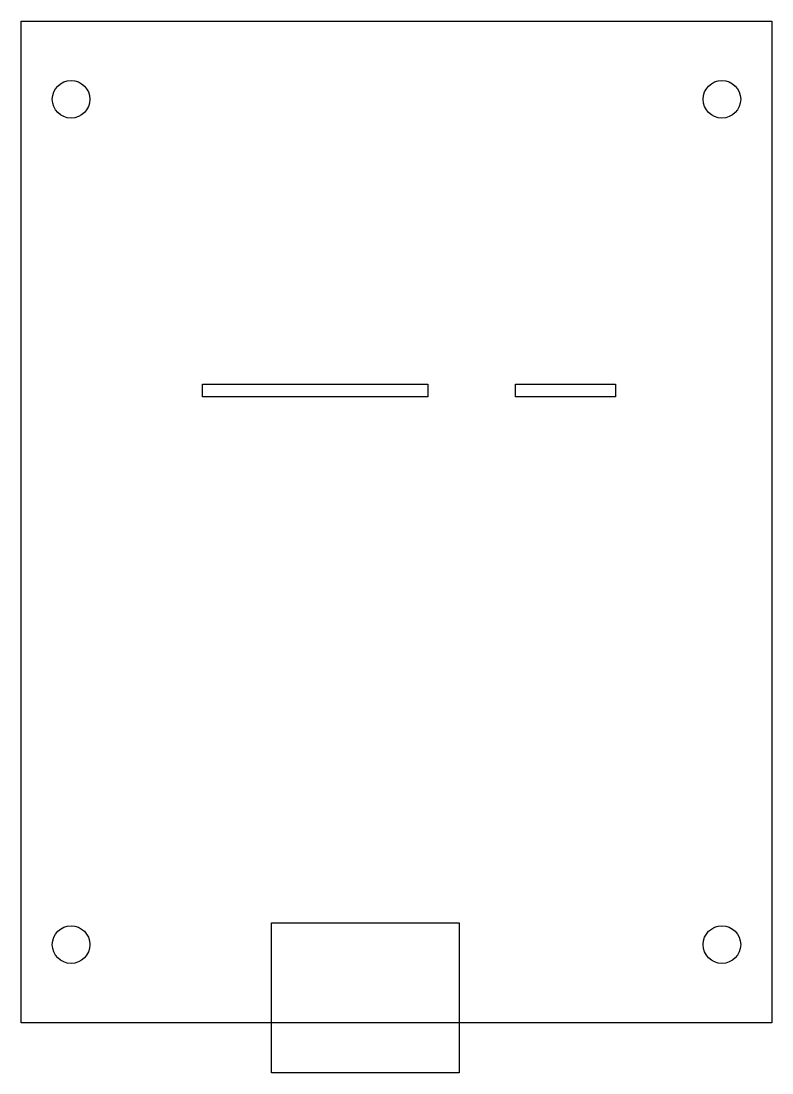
# Model space of a CAD drawing. Header units: millimetres. Extents: x 0 to 60, y -84 to 0.
import ezdxf

# ---------------------------------------------------------------- set-up
doc = ezdxf.new("R2010")
doc.units = ezdxf.units.MM
doc.layers.get('0').update_dxf_attribs({"linetype": 'CONTINUOUS'})

msp = doc.modelspace()

# ---------------------------------------------------------------- linework, layer by layer
for points in [[(0, 0), (60, 0), (60, -80), (0, -80)], [(14.5, -29), (32.5, -29), (32.5, -30), (14.5, -30)], [(39.5, -29), (47.5, -29), (47.5, -30), (39.5, -30)], [(20, -72), (35, -72), (35, -84), (20, -84)]]:
    msp.add_lwpolyline(points, close=True)
for centre in [(4, -6.25), (56, -6.25), (4, -73.75), (56, -73.75)]:
    msp.add_circle(centre, 1.5)

doc.saveas('drawing.dxf')
